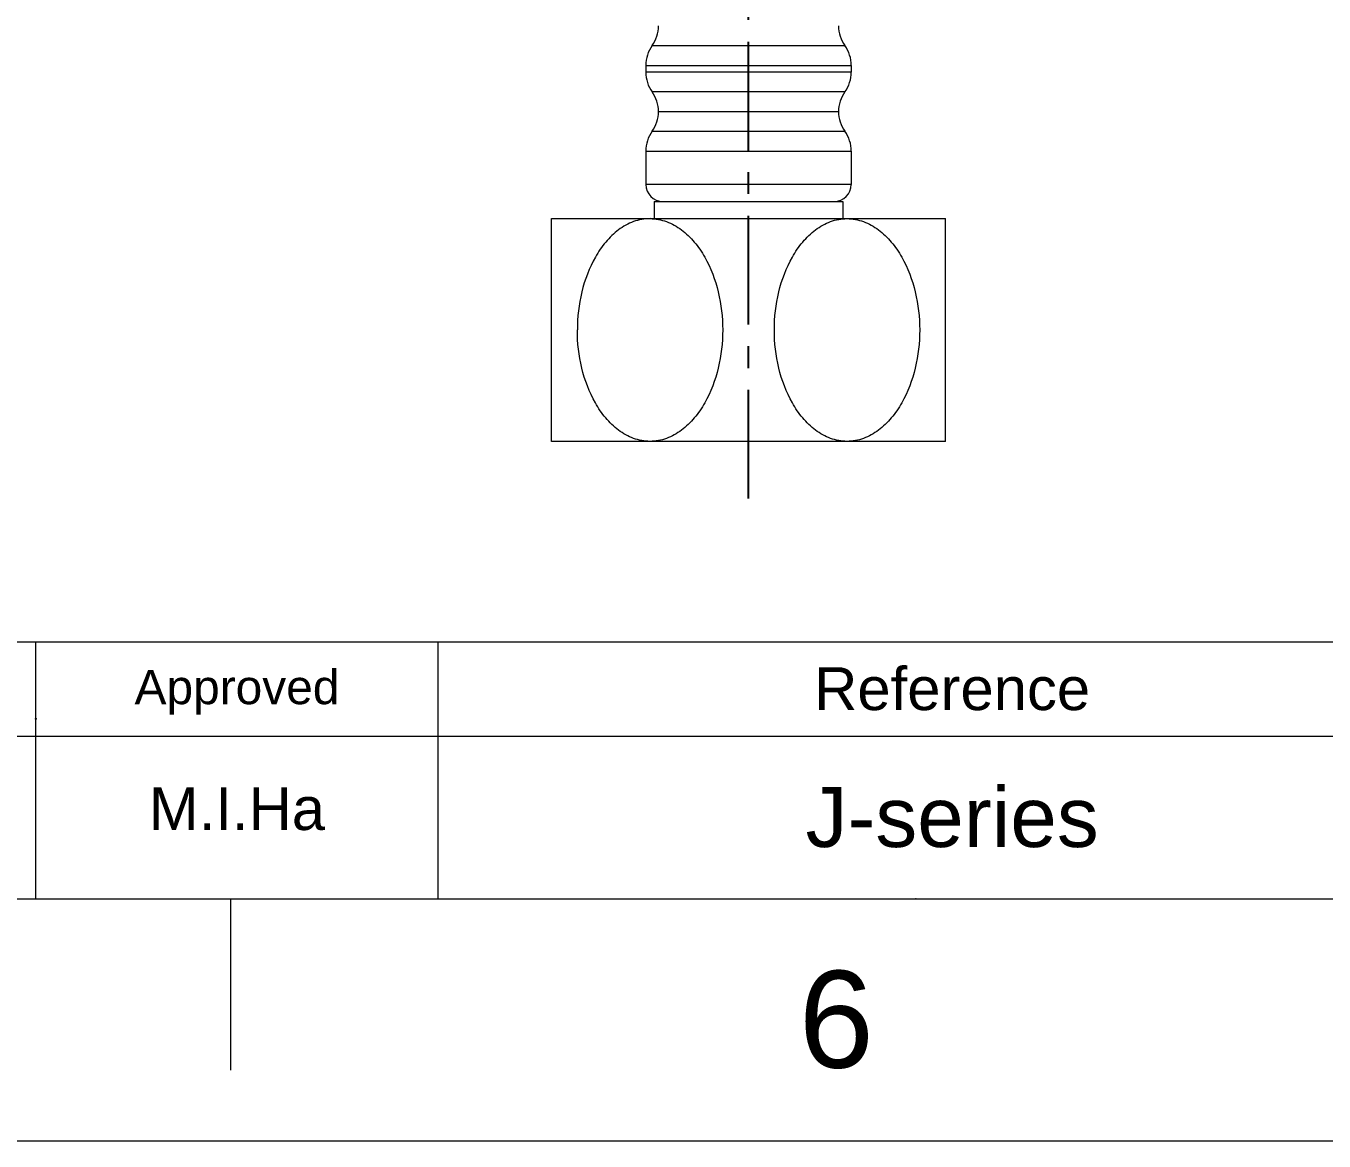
# Model space of a CAD drawing. Header units: millimetres. Extents: x 1334 to 1928, y -1757 to -1337.
# Drawn here: x 1690.1 to 1765.9, y -1757.2 to -1692.1 of the extents above; entities that cross this region are included whole.
import ezdxf

# ---------------------------------------------------------------- set-up
doc = ezdxf.new("R2010")
doc.units = ezdxf.units.MM
doc.header["$LTSCALE"] = 0.1
doc.linetypes.add('CENTERX2', pattern=[101.6, 63.5, -12.7, 12.7, -12.7])
doc.layers.get('0').update_dxf_attribs({"lineweight": 13})
doc.layers.add('CENTER', color=1, linetype='CENTERX2')
doc.layers.add('TEXT', color=2, linetype='Continuous')
doc.layers.add('FORM', color=7, linetype='Continuous', lineweight=13)
doc.styles.get("Standard").update_dxf_attribs({"font": 'arial.ttf'})

msp = doc.modelspace()

# ---------------------------------------------------------------- linework, layer by layer
at = {"color": 7, "linetype": 'Continuous'}
for p, q in [((1726.677, -1693.218), (1737.927, -1693.218)), ((1726.302, -1694.384), (1738.302, -1694.384)), ((1726.302, -1694.384), (1726.302, -1694.762)), ((1738.302, -1694.762), (1726.302, -1694.762)), ((1738.302, -1694.384), (1738.302, -1694.762)), ((1737.927, -1695.928), (1726.677, -1695.928)), ((1727.052, -1697.073), (1737.552, -1697.073)), ((1726.677, -1698.218), (1737.927, -1698.218)), ((1726.302, -1699.384), (1738.302, -1699.384)), ((1726.302, -1699.384), (1726.302, -1701.323)), ((1738.302, -1699.384), (1738.302, -1701.323)), ((1738.302, -1701.323), (1726.302, -1701.323)), ((1726.802, -1702.323), (1737.802, -1702.323)), ((1726.802, -1702.323), (1726.802, -1703.323)), ((1737.802, -1702.323), (1737.802, -1703.323)), ((1720.802, -1703.323), (1743.802, -1703.323)), ((1720.802, -1716.323), (1720.802, -1703.323)), ((1720.802, -1703.323), (1720.802, -1703.323)), ((1743.802, -1716.323), (1743.802, -1703.323)), ((1743.802, -1716.323), (1720.802, -1716.323))]:
    msp.add_line(p, q, dxfattribs=at)
for p, q in [((1348.534, -1743.031), (1914.19, -1743.031)), ((1702.069, -1743.031), (1702.069, -1753.031))]:
    msp.add_line(p, q)
msp.add_lwpolyline([(1334.392, -1337.172), (1928.332, -1337.172), (1928.332, -1757.172), (1334.392, -1757.172)], close=True)
for centre, radius, start, end in [((1725.052, -1692.053), 2, 324.34091, 359.40997), ((1739.552, -1692.053), 2, 180.59003, 215.65909), ((1728.302, -1694.384), 2, 144.34091, 180), ((1736.302, -1694.384), 2, 0, 35.65909), ((1728.302, -1694.762), 2, 180, 215.65909), ((1736.302, -1694.762), 2, 324.34091, 0), ((1725.052, -1697.094), 2, 0.59003, 35.65909), ((1739.552, -1697.094), 2, 144.34091, 179.40997), ((1725.052, -1697.053), 2, 324.34091, 359.40997), ((1739.552, -1697.053), 2, 180.59003, 215.65909), ((1728.302, -1699.384), 2, 144.34091, 180), ((1736.302, -1699.384), 2, 0, 35.65909), ((1727.302, -1701.323), 1, 180, 270), ((1737.302, -1701.323), 1, 270, 0)]:
    msp.add_arc(centre, radius, start, end, dxfattribs=at)
for points, knots in [([(1726.552, -1703.323), (1726.227, -1703.323), (1725.565, -1703.446), (1724.68, -1703.946), (1723.932, -1704.672), (1723.124, -1705.86), (1722.476, -1707.599), (1722.309, -1709.078), (1722.309, -1709.823)], [0, 0, 0, 0, 0.114606, 0.232245, 0.353982, 0.479375, 0.737046, 1, 1, 1, 1]), ([(1726.552, -1703.323), (1726.877, -1703.323), (1727.539, -1703.446), (1728.424, -1703.946), (1729.171, -1704.672), (1729.98, -1705.86), (1730.628, -1707.599), (1730.795, -1709.078), (1730.795, -1709.823)], [0, 0, 0, 0, 0.114612, 0.232246, 0.353974, 0.479362, 0.73703, 1, 1, 1, 1]), ([(1733.809, -1709.823), (1733.809, -1709.078), (1733.976, -1707.599), (1734.624, -1705.86), (1735.433, -1704.672), (1736.18, -1703.945), (1737.065, -1703.446), (1737.727, -1703.323), (1738.052, -1703.323)], [0, 0, 0, 0, 0.262951, 0.520626, 0.646037, 0.767794, 0.885437, 1, 1, 1, 1]), ([(1738.052, -1703.323), (1738.377, -1703.323), (1739.039, -1703.446), (1739.924, -1703.946), (1740.671, -1704.672), (1741.48, -1705.86), (1742.128, -1707.599), (1742.295, -1709.078), (1742.295, -1709.823)], [0, 0, 0, 0, 0.114612, 0.232246, 0.353974, 0.479362, 0.73703, 1, 1, 1, 1]), ([(1726.552, -1716.323), (1726.227, -1716.323), (1725.565, -1716.201), (1724.68, -1715.701), (1723.933, -1714.974), (1723.123, -1713.787), (1722.476, -1712.047), (1722.309, -1710.568), (1722.309, -1709.823)], [0, 0, 0, 0, 0.114589, 0.23221, 0.353936, 0.47932, 0.737017, 1, 1, 1, 1]), ([(1730.795, -1709.823), (1730.795, -1710.568), (1730.628, -1712.047), (1729.98, -1713.786), (1729.171, -1714.974), (1728.424, -1715.701), (1727.539, -1716.201), (1726.876, -1716.323), (1726.552, -1716.323)], [0, 0, 0, 0, 0.262951, 0.520626, 0.646037, 0.767794, 0.885437, 1, 1, 1, 1]), ([(1738.052, -1716.323), (1737.727, -1716.323), (1737.065, -1716.2), (1736.18, -1715.701), (1735.432, -1714.974), (1734.624, -1713.786), (1733.976, -1712.047), (1733.809, -1710.568), (1733.809, -1709.823)], [0, 0, 0, 0, 0.114612, 0.232246, 0.353974, 0.479362, 0.73703, 1, 1, 1, 1]), ([(1742.295, -1709.823), (1742.295, -1710.568), (1742.128, -1712.047), (1741.48, -1713.786), (1740.671, -1714.974), (1739.924, -1715.701), (1739.039, -1716.201), (1738.376, -1716.323), (1738.052, -1716.323)], [0, 0, 0, 0, 0.262951, 0.520626, 0.646037, 0.767794, 0.885437, 1, 1, 1, 1])]:
    msp.add_open_spline(points, degree=3, knots=knots, dxfattribs=at)
msp.add_point((1742.069, -1743.031))
at = {"layer": 'CENTER'}
msp.add_line((1732.297, -1719.663), (1732.297, -1652.168), dxfattribs=at)
at = {"layer": 'FORM'}
for p, q in [((1643.69, -1728.031), (1914.19, -1728.031)), ((1690.69, -1743.031), (1690.69, -1728.031)), ((1714.19, -1743.031), (1714.19, -1728.031)), ((1714.19, -1733.557), (1643.69, -1733.557)), ((1714.19, -1733.531), (1854.19, -1733.531))]:
    msp.add_line(p, q, dxfattribs=at)
at = {"layer": 'TEXT'}
msp.add_point((1690.69, -1732.531), dxfattribs=at)

# ---------------------------------------------------------------- texts
at = {"insert": (1737.423, -1750.102), "char_height": 5.657, "attachment_point": 5}
msp.add_mtext_dynamic_manual_height_columns('6', width=50, gutter_width=12.5, heights=[0], dxfattribs=at)
at = {"layer": 'TEXT', "attachment_point": 5}
for s, width, insert, char_height in [('Approved', 23.5, (1702.44, -1730.97), 2), ('Reference', 60, (1744.19, -1730.781), 2.5), ('M.I.Ha', 23.5, (1702.44, -1737.781), 2.5), ('J-series', 60, (1744.19, -1738.281), 3.5)]:
    msp.add_mtext_dynamic_manual_height_columns(s, width=width, gutter_width=12.5, heights=[0], dxfattribs=dict(at, insert=insert, char_height=char_height))

doc.saveas('drawing.dxf')
